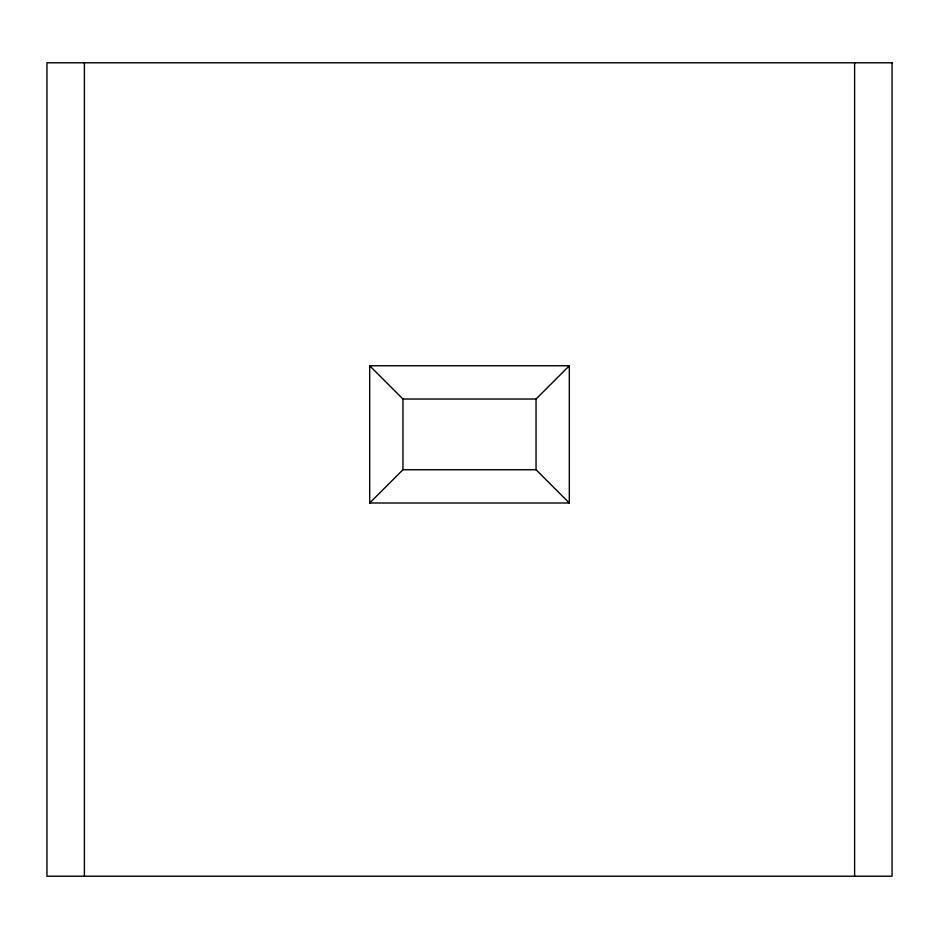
<?xml version="1.0" encoding="UTF-8"?>
<svg xmlns="http://www.w3.org/2000/svg" width="939" height="939" viewBox="0 0 939 939"><rect width="100%" height="100%" fill="white"/><g stroke="black" fill="none" stroke-linecap="round" stroke-linejoin="round"><path stroke-width="1.41" d="M369.684 502.999L402.96 469.735L536.04 469.735L569.316 502.999L569.316 365.752L369.684 365.752L369.684 502.999L569.316 502.999M369.684 365.752L402.96 399.028L536.04 399.028L569.316 365.752M854.619 62.796L854.619 876.204M536.04 399.028L536.04 469.735M402.96 399.028L402.96 469.735M84.381 62.796L84.381 876.204M892.05 62.796L46.95 62.796L46.95 876.204L892.05 876.204L892.05 62.796"/></g></svg>
